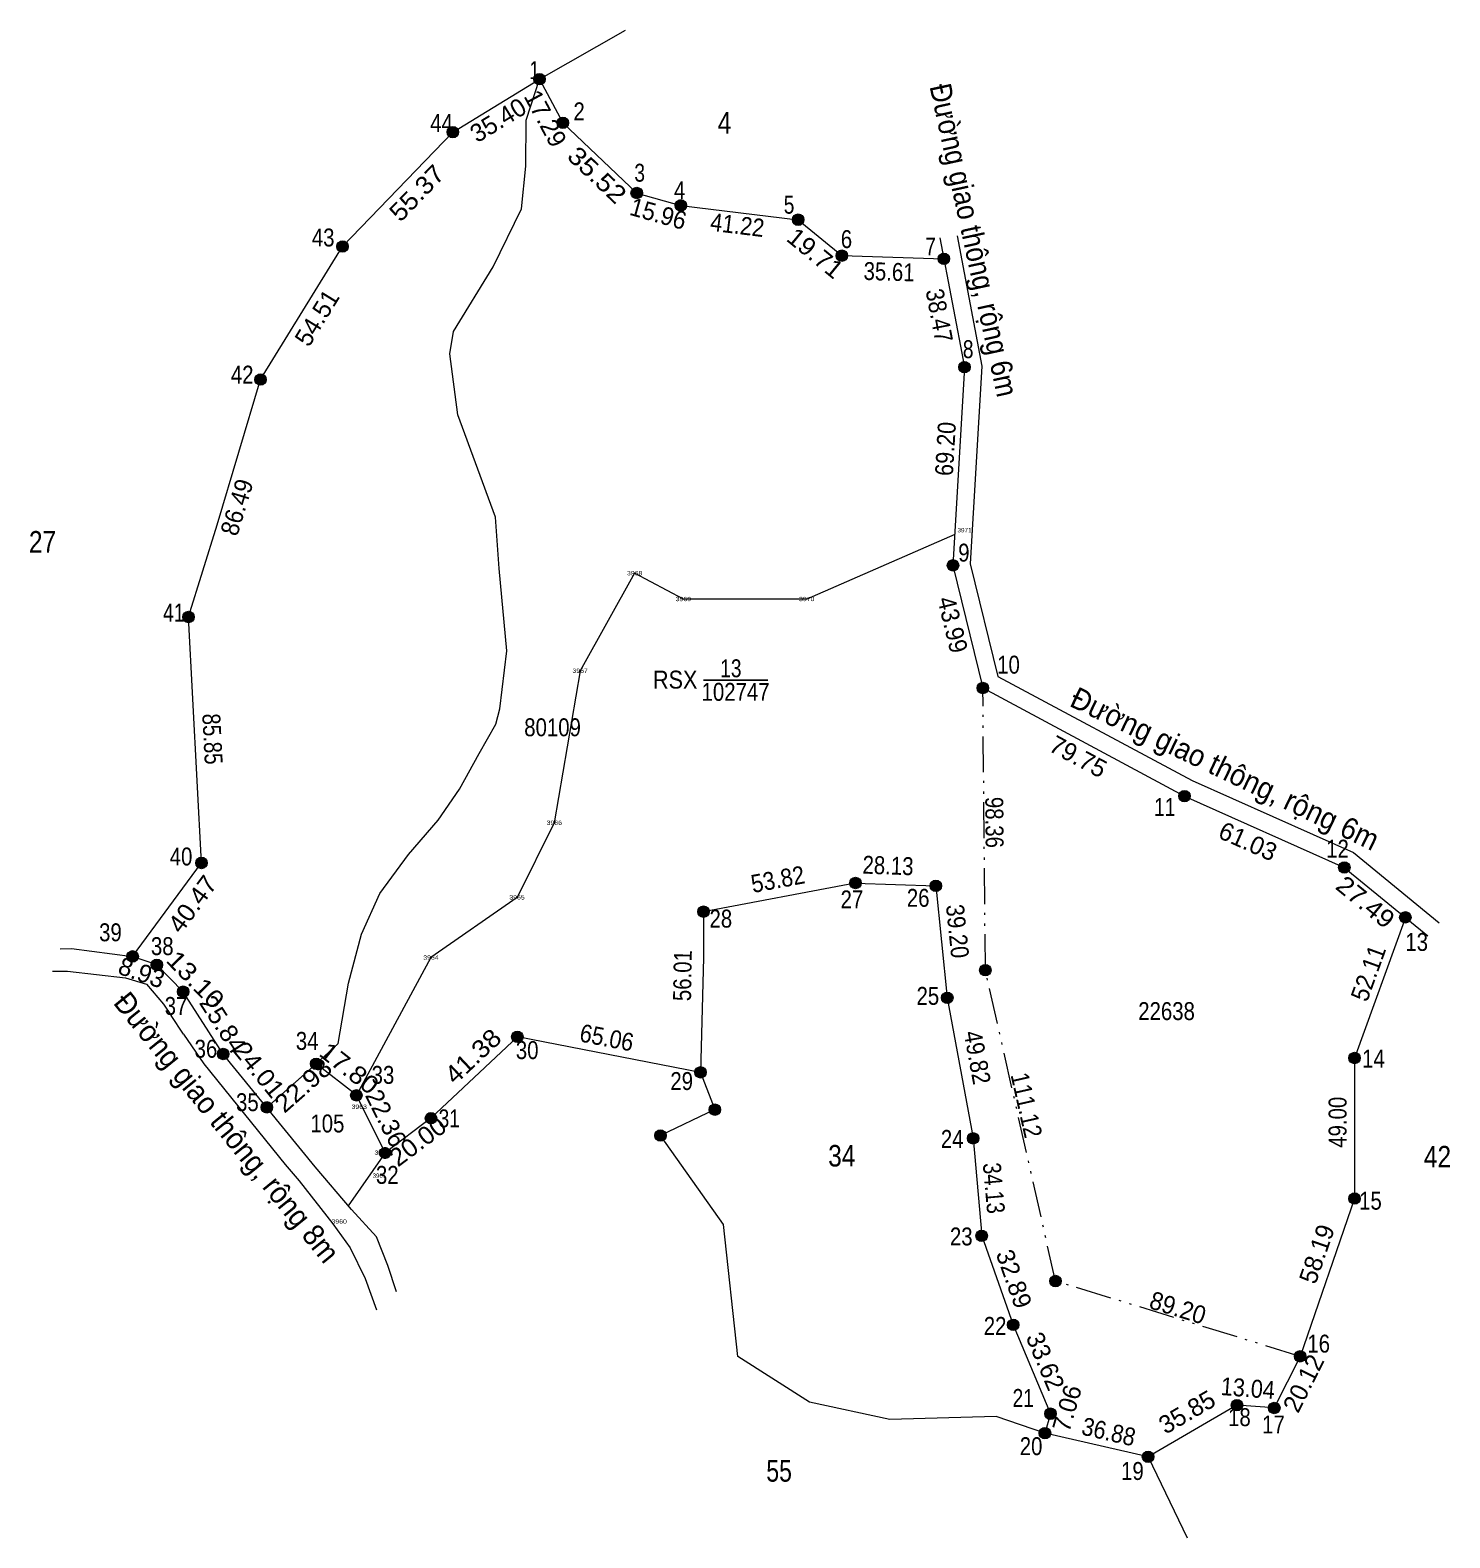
# Model space of a CAD drawing. Header units: centimetres. Extents: x 534487 to 540612, y 1847531 to 1849044.
# Drawn here: x 540117 to 540612, y 1848068 to 1848593 of the extents above; entities that cross this region are included whole.
import ezdxf
from ezdxf.enums import TextEntityAlignment as Align

# ---------------------------------------------------------------- set-up
doc = ezdxf.new("R2010")
doc.units = ezdxf.units.CM
doc.header["$LTSCALE"] = 2.5
doc.header["$PDMODE"] = 32
doc.header["$PDSIZE"] = 1.25
doc.linetypes.add('DASH_DOUBLE_DOT', pattern=[9.2, 5, -1.2, 0.3, -1.2, 0.3, -1.2])
doc.linetypes.add('MEDIUM_DASHED', pattern=[4.5, 3, -1.5])
for name, color, linetype, lineweight in [('10', 7, 'Continuous', 13), ('13', 7, 'Continuous', 25), ('22', 7, 'Continuous', 13), ('23', 7, 'Continuous', 13), ('6', 7, 'Continuous', 13), ('63', 7, 'Continuous', 13)]:
    doc.layers.add(name, color=color, linetype=linetype, lineweight=lineweight)
doc.layers.add('12', color=7, linetype='Continuous')

msp = doc.modelspace()

# ---------------------------------------------------------------- hatches: boundary and pattern name
at = {"layer": '6'}
for points in [[(540296.82, 1848576.23, 1), (540292.82, 1848576.23, 1)], [(540305, 1848561, 1), (540301, 1848561, 1)], [(540266.61, 1848557.77, 1), (540262.61, 1848557.77, 1)], [(540330.74, 1848536.53, 1), (540326.74, 1848536.53, 1)], [(540346.1, 1848532.21, 1), (540342.1, 1848532.21, 1)], [(540387.02, 1848527.22, 1), (540383.02, 1848527.22, 1)], [(540228.19, 1848517.9, 1), (540224.19, 1848517.9, 1)], [(540402.24, 1848514.7, 1), (540398.24, 1848514.7, 1)], [(540437.83, 1848513.61, 1), (540433.83, 1848513.61, 1)], [(540444.98, 1848475.81, 1), (540440.98, 1848475.81, 1)], [(540199.6, 1848471.49, 1), (540195.6, 1848471.49, 1)], [(540440.98, 1848406.73, 1), (540436.98, 1848406.73, 1)], [(540174.46, 1848388.73, 1), (540170.46, 1848388.73, 1)], [(540451.4, 1848363.99, 1), (540447.4, 1848363.99, 1)], [(540521.68, 1848326.3, 1), (540517.68, 1848326.3, 1)], [(540179, 1848303, 1), (540175, 1848303, 1)], [(540577.41, 1848301.42, 1), (540573.41, 1848301.42, 1)], [(540407, 1848296, 1), (540403, 1848296, 1)], [(540435, 1848295, 1), (540431, 1848295, 1)], [(540354, 1848286, 1), (540350, 1848286, 1)], [(540598.69, 1848284.02, 1), (540594.69, 1848284.02, 1)], [(540154.99, 1848270.42, 1), (540150.99, 1848270.42, 1)], [(540163.42, 1848267.46, 1), (540159.42, 1848267.46, 1)], [(540452.28, 1848265.63, 1), (540448.28, 1848265.63, 1)], [(540172.59, 1848258.11, 1), (540168.59, 1848258.11, 1)], [(540439, 1848256, 1), (540435, 1848256, 1)], [(540289.13, 1848242.37, 1), (540285.13, 1848242.37, 1)], [(540186.59, 1848236.39, 1), (540182.59, 1848236.39, 1)], [(540581, 1848235, 1), (540577, 1848235, 1)], [(540219, 1848233, 1), (540215, 1848233, 1)], [(540353, 1848230, 1), (540349, 1848230, 1)], [(540201.77, 1848217.79, 1), (540197.77, 1848217.79, 1)], [(540233, 1848222, 1), (540229, 1848222, 1)], [(540259, 1848214, 1), (540255, 1848214, 1)], [(540358, 1848217, 1), (540354, 1848217, 1)], [(540339, 1848208, 1), (540335, 1848208, 1)], [(540448, 1848207, 1), (540444, 1848207, 1)], [(540581, 1848186, 1), (540577, 1848186, 1)], [(540451, 1848173, 1), (540447, 1848173, 1)], [(540476.75, 1848157.24, 1), (540472.75, 1848157.24, 1)], [(540462, 1848142, 1), (540458, 1848142, 1)], [(540562, 1848131, 1), (540558, 1848131, 1)], [(540540, 1848114, 1), (540536, 1848114, 1)], [(540553, 1848113, 1), (540549, 1848113, 1)], [(540475, 1848111, 1), (540471, 1848111, 1)], [(540473.05, 1848104.21, 1), (540469.05, 1848104.21, 1)], [(540509, 1848096, 1), (540505, 1848096, 1)]]:
    msp.add_hatch(color=256, dxfattribs=at).paths.add_polyline_path(points)
at = {"layer": '63'}
msp.add_hatch(color=256, dxfattribs=at).paths.add_polyline_path([(540243, 1848202, 1), (540239, 1848202, 1)])

# ---------------------------------------------------------------- linework, layer by layer
at = {"layer": '10'}
for p, q in [((540294.82, 1848576.23), (540324.86, 1848593.3)), ((540241, 1848202), (540228.15, 1848183.52)), ((540507, 1848096), (540520.67, 1848067.73))]:
    msp.add_line(p, q, dxfattribs=at)
for points in [[(540152.99, 1848270.42), (540177, 1848303), (540172.46, 1848388.73), (540182.43, 1848420.88), (540197.6, 1848471.49), (540226.19, 1848517.9), (540264.61, 1848557.77), (540294.82, 1848576.23)], [(540294.82, 1848576.23), (540303, 1848561), (540328.74, 1848536.53), (540344.1, 1848532.21), (540385.02, 1848527.22), (540400.24, 1848514.7), (540435.83, 1848513.61)], [(540404.89, 1848295.95), (540352, 1848286), (540352, 1848270), (540351, 1848230), (540356, 1848217), (540337, 1848208)], [(540404.89, 1848295.95), (540433, 1848295), (540437, 1848256), (540446, 1848207), (540449, 1848173), (540460, 1848142)], [(540596.69, 1848284.02), (540579, 1848235), (540579, 1848186), (540560, 1848131), (540551, 1848113), (540538, 1848114), (540507, 1848096), (540471.05, 1848104.21)], [(540170.59, 1848258.11), (540161.42, 1848267.46), (540152.99, 1848270.42)], [(540351, 1848230), (540287.13, 1848242.37), (540257, 1848214), (540241, 1848202), (540231, 1848222), (540217, 1848233), (540199.77, 1848217.79)], [(540471.05, 1848104.21), (540454, 1848110), (540417, 1848109), (540389, 1848115), (540364, 1848131), (540359, 1848177), (540337, 1848208)], [(540460, 1848142), (540473, 1848111), (540471.05, 1848104.21)]]:
    msp.add_lwpolyline(points, dxfattribs=at)
at = {"layer": '10', "linetype": 'DASH_DOUBLE_DOT'}
msp.add_lwpolyline([(540560, 1848131), (540474.75, 1848157.24), (540450.28, 1848265.63), (540449.4, 1848363.99)], dxfattribs=at)
at = {"layer": '10'}
msp.add_point((540241, 1848202), dxfattribs=at)
at = {"layer": '13'}
msp.add_line((540351.97, 1848366.72), (540374.42, 1848366.72), dxfattribs=at)
at = {"layer": '22'}
msp.add_line((540170.79, 1848243.33), (540166.42, 1848249.79), dxfattribs=at)
for points in [[(540434.45, 1848520.91), (540442.98, 1848475.81), (540438.98, 1848406.73), (540449.4, 1848363.99), (540519.68, 1848326.3), (540575.41, 1848301.42), (540604.59, 1848277.56)], [(540440.42, 1848521.62), (540449.02, 1848476.19), (540445.02, 1848407.27), (540454.6, 1848368.01), (540522.32, 1848331.7), (540578.59, 1848306.58), (540608.45, 1848282.14)], [(540127.72, 1848273.08), (540131.68, 1848273.18), (540152.99, 1848270.42)], [(540229.31, 1848182.15), (540216.67, 1848197.08), (540184.59, 1848236.39), (540170.59, 1848258.11), (540161.42, 1848267.46), (540152.99, 1848270.42)], [(540125.03, 1848265.29), (540130.35, 1848265.26), (540150.56, 1848262.89), (540157.88, 1848260.79), (540163.75, 1848253.74), (540166.42, 1848249.79)], [(540170.79, 1848243.33), (540177.78, 1848232.99), (540206.2, 1848197.88), (540211.1, 1848192.19), (540222.81, 1848177.2), (540228.85, 1848168.86), (540234.08, 1848158.15), (540237.96, 1848147.19)], [(540244.95, 1848153.5), (540241.93, 1848162.72), (540238, 1848172.65), (540229.31, 1848182.15)]]:
    msp.add_lwpolyline(points, dxfattribs=at)
at = {"layer": '23'}
msp.add_lwpolyline([(540199.77, 1848217.79), (540216.77, 1848232.79), (540224.6, 1848240.04), (540228.28, 1848261.08), (540232.83, 1848278.15), (540239.23, 1848292.38), (540249.15, 1848305.9), (540259.53, 1848317.96), (540266.98, 1848328.74), (540273.79, 1848341.12), (540279.59, 1848351.4), (540280.98, 1848356.74), (540283.48, 1848376.89), (540280.78, 1848405.59), (540279.46, 1848423.5), (540266.38, 1848459.15), (540263.62, 1848480.47), (540264.89, 1848488.29), (540278.72, 1848510.77), (540288.55, 1848530.97), (540290.09, 1848545.9), (540290.21, 1848561.96), (540294.82, 1848576.23)], dxfattribs=at)
at = {"layer": '6'}
msp.add_lwpolyline([(540439.6, 1848417.52), (540388, 1848395), (540345, 1848395), (540328, 1848404), (540309, 1848370), (540300, 1848317), (540287, 1848291), (540257, 1848270), (540231, 1848222)], dxfattribs=at)
for centre in [(540294.82, 1848576.23), (540303, 1848561), (540264.61, 1848557.77), (540328.74, 1848536.53), (540344.1, 1848532.21), (540385.02, 1848527.22), (540226.19, 1848517.9), (540400.24, 1848514.7), (540435.83, 1848513.61), (540442.98, 1848475.81), (540197.6, 1848471.49), (540438.98, 1848406.73), (540172.46, 1848388.73), (540449.4, 1848363.99), (540519.68, 1848326.3), (540177, 1848303), (540575.41, 1848301.42), (540405, 1848296), (540433, 1848295), (540352, 1848286), (540596.69, 1848284.02), (540152.99, 1848270.42), (540161.42, 1848267.46), (540450.28, 1848265.63), (540170.59, 1848258.11), (540437, 1848256), (540287.13, 1848242.37), (540184.59, 1848236.39), (540579, 1848235), (540217, 1848233), (540351, 1848230), (540199.77, 1848217.79), (540231, 1848222), (540257, 1848214), (540356, 1848217), (540337, 1848208), (540446, 1848207), (540579, 1848186), (540449, 1848173), (540474.75, 1848157.24), (540460, 1848142), (540560, 1848131), (540538, 1848114), (540551, 1848113), (540473, 1848111), (540471.05, 1848104.21), (540507, 1848096)]:
    msp.add_circle(centre, 2, dxfattribs=at)
at = {"layer": '63', "linetype": 'MEDIUM_DASHED'}
msp.add_circle((540241, 1848202), 2, dxfattribs=at)

# ---------------------------------------------------------------- texts
at = {"layer": '12'}
for s, width, p in [('3971', 1.1, (540443.01, 1848418.25)), ('3968', 1.2, (540328.005, 1848403.25)), ('3968', 1.2, (540328.005, 1848403.25)), ('3969', 1.2, (540345.005, 1848394.25)), ('3969', 1.2, (540345.005, 1848394.25)), ('3970', 1.2, (540388.005, 1848394.25)), ('3970', 1.2, (540388.005, 1848394.25)), ('3967', 1.2, (540309.005, 1848369.25)), ('3967', 1.2, (540309.005, 1848369.25)), ('3966', 1.2, (540300.005, 1848316.25)), ('3966', 1.2, (540300.005, 1848316.25)), ('3965', 1.2, (540287.005, 1848290.25)), ('3965', 1.2, (540287.005, 1848290.25)), ('3964', 1.2, (540257.005, 1848269.25)), ('3964', 1.2, (540257.005, 1848269.25)), ('3963', 1.2, (540232.005, 1848217.25)), ('3962', 1.2, (540240.005, 1848201.25)), ('3961', 1.05, (540239.01, 1848193.25)), ('3960', 1.2, (540225.005, 1848177.25))]:
    msp.add_text(s, height=1.5, dxfattribs=dict(at, width=width)).set_placement(p, align=Align.CENTER)
at = {"layer": '13'}
for s, rotation, width, p in [('Đường giao thông, rộng 6m', 282.273, 0.9, (540442.62, 1848519.332)), ('Đường giao thông, rộng 6m', 334.391, 0.95, (540532.199, 1848332.466)), ('Đường giao thông, rộng 8m', 308.989, 0.95, (540182.924, 1848208.469))]:
    msp.add_text(s, height=7.5, rotation=rotation, dxfattribs=dict(at, width=width)).set_placement(p, align=Align.CENTER)
for s, height, width, p in [('4', 7.5, 0.85, (540359.335, 1848557.25)), ('27', 7.5, 0.85, (540121.585, 1848411.19)), ('13', 6.25, 0.8, (540361.545, 1848367.72)), ('34', 7.5, 0.85, (540400.22, 1848197.18)), ('42', 7.5, 0.85, (540607.895, 1848196.86)), ('55', 7.5, 0.8, (540378.38, 1848087.31))]:
    msp.add_text(s, height=height, dxfattribs=dict(at, width=width)).set_placement(p, align=Align.CENTER)
at = {"layer": '13', "width": 0.9}
msp.add_text('RSX', height=6.25, dxfattribs=at).set_placement((540349.88, 1848363.78), align=Align.RIGHT)
at = {"layer": '63'}
for s, width, p in [(' 1', 0.75, (540294.82, 1848576.23)), (' 2', 0.85, (540310.63, 1848561.87)), (' 44', 0.85, (540264.61, 1848557.77)), (' 3', 0.8, (540331.63, 1848540.48)), (' 4', 0.85, (540345.68, 1848534.4)), (' 5', 0.8, (540383.7, 1848529.32)), (' 43', 0.85, (540223.37, 1848517.9)), (' 6', 0.85, (540403.83, 1848517.33)), (' 7', 0.8, (540433.02, 1848514.75)), (' 8', 0.8, (540446.14, 1848478.97)), (' 42', 0.85, (540195.14, 1848470.08)), (' 9', 0.85, (540444.77, 1848408.04)), (' 41', 0.8, (540171.05, 1848387.14)), (' 10', 0.85, (540462.3, 1848368.99)), (' 11', 0.8, (540516.51, 1848319.35)), (' 12', 0.85, (540576.99, 1848304.84)), (' 40', 0.85, (540173.83, 1848302.12)), (' 27', 0.85, (540407.7, 1848287.16)), (' 26', 0.85, (540430.8, 1848287.7)), (' 28', 0.85, (540362.01, 1848280.46)), (' 39', 0.85, (540149.21, 1848275.69)), (' 13', 0.85, (540604.59, 1848272.33)), (' 38', 0.85, (540167.28, 1848270.87)), (' 37', 0.85, (540172.08, 1848250.02)), (' 25', 0.85, (540434.18, 1848253.53)), (' 36', 0.85, (540182.51, 1848235.1)), (' 34', 0.85, (540217.79, 1848237.83)), (' 30', 0.85, (540294.5, 1848234.63)), (' 14', 0.85, (540589.53, 1848231.66)), (' 33', 0.85, (540244.22, 1848225.99)), (' 29', 0.85, (540348.36, 1848223.84)), (' 35', 0.85, (540196.95, 1848216.47)), (' 31', 0.8, (540267.1, 1848210.83)), (' 24', 0.85, (540442.66, 1848203.66)), (' 32', 0.85, (540245.73, 1848191.13)), (' 15', 0.85, (540588.48, 1848182.13)), (' 23', 0.85, (540445.83, 1848169.66)), (' 22', 0.85, (540457.62, 1848138.48)), (' 16', 0.85, (540570.43, 1848132.31)), (' 21', 0.8, (540467.2, 1848113.37)), (' 18', 0.85, (540542.8, 1848106.67)), (' 17', 0.85, (540554.67, 1848104.12)), (' 20', 0.85, (540470.17, 1848096.56)), (' 19', 0.85, (540505.5, 1848087.91))]:
    msp.add_text(s, height=6.25, dxfattribs=dict(at, width=width)).set_placement(p, align=Align.RIGHT)
for s, rotation, p in [('17.29', 298.24, (540294.161, 1848561.069)), ('35.40', 31.427, (540282.036, 1848559.285)), ('54.51', 58.366, (540219.934, 1848491.401)), ('79.75', 331.796, (540481.183, 1848337.318)), ('61.03', 335.942, (540540.556, 1848307.666)), ('8.93', 340.652, (540155.1, 1848261.84)), ('22.36', 296.565, (540238.574, 1848212.623)), ('58.19', 70.942, (540568.794, 1848165.675)), ('32.89', 289.537, (540457.324, 1848156.975)), ('33.62', 292.751, (540468.314, 1848128.099)), ('20.12', 63.435, (540563.984, 1848120.207)), ('7.06', 73.977, (540481.746, 1848112.062)), ('35.85', 30.141, (540522.126, 1848108.895))]:
    msp.add_text(s, height=6.25, rotation=rotation, dxfattribs=at).set_placement(p, align=Align.CENTER)
for s, rotation, width, p in [('35.52', 316.449, 1.15, (540312.757, 1848540.564)), ('55.37', 46.061, 1.1, (540254.338, 1848534.372)), ('15.96', 344.291, 0.95, (540335.414, 1848526.317)), ('41.22', 353.047, 0.9, (540363.442, 1848522.296)), ('19.71', 320.559, 1.05, (540388.995, 1848513.175)), ('35.61', 358.246, 0.85, (540416.624, 1848505.979)), ('38.47', 280.711, 0.9, (540431.158, 1848493.251)), ('69.20', 86.686, 0.9, (540439.486, 1848447.164)), ('86.49', 73.103, 0.95, (540192.323, 1848426.087)), ('43.99', 283.701, 0.95, (540435.852, 1848385.315)), ('85.85', 273.031, 0.85, (540177.723, 1848346.045)), ('98.36', 270.513, 0.85, (540450.321, 1848317.103)), ('28.13', 358.064, 0.85, (540416.244, 1848298.985)), ('40.47', 53.611, 1.05, (540176.372, 1848286.801)), ('53.82', 10.654, 0.9, (540378.502, 1848294.246)), ('27.49', 320.728, 1.1, (540580.827, 1848286.97)), ('39.20', 275.856, 0.9, (540437.48, 1848278.869)), ('56.01', 88.977, 0.85, (540347.807, 1848263.674)), ('52.11', 70.157, 0.95, (540586.72, 1848263.554)), ('13.10', 314.443, 1.15, (540172.71, 1848260.143)), ('25.84', 302.805, 1.05, (540181.925, 1848245.018)), ('65.06', 349.039, 0.9, (540317.716, 1848239.041)), ('24.01', 309.219, 1.05, (540194.656, 1848228.976)), ('41.38', 43.277, 1.1, (540273.758, 1848233.351)), ('49.82', 280.408, 0.9, (540444.412, 1848234.625)), ('17.80', 321.843, 1.1, (540226.624, 1848228.97)), ('22.98', 41.437, 1.1, (540214.527, 1848223.086)), ('111.12', 282.722, 0.9, (540461.573, 1848217.898)), ('49.00', 90, 0.85, (540576.19, 1848212.6)), ('20.00', 36.87, 1.05, (540254.285, 1848203.379)), ('34.13', 275.042, 0.85, (540450.158, 1848189.37)), ('89.20', 342.892, 0.95, (540516.476, 1848144.973)), ('13.04', 355.601, 0.9, (540541.575, 1848116.814)), ('36.88', 347.136, 0.9, (540492.599, 1848101.692))]:
    msp.add_text(s, height=6.25, rotation=rotation, dxfattribs=dict(at, width=width)).set_placement(p, align=Align.CENTER)
at = {"layer": '63', "width": 0.85}
for s, p in [('102747', (540363.195, 1848359.51)), ('80109', (540299.395, 1848347.16)), ('22638', (540513.45, 1848248.22)), ('105', (540220.9, 1848209.05))]:
    msp.add_text(s, height=6.25, dxfattribs=at).set_placement(p, align=Align.CENTER)

doc.saveas('drawing.dxf')
